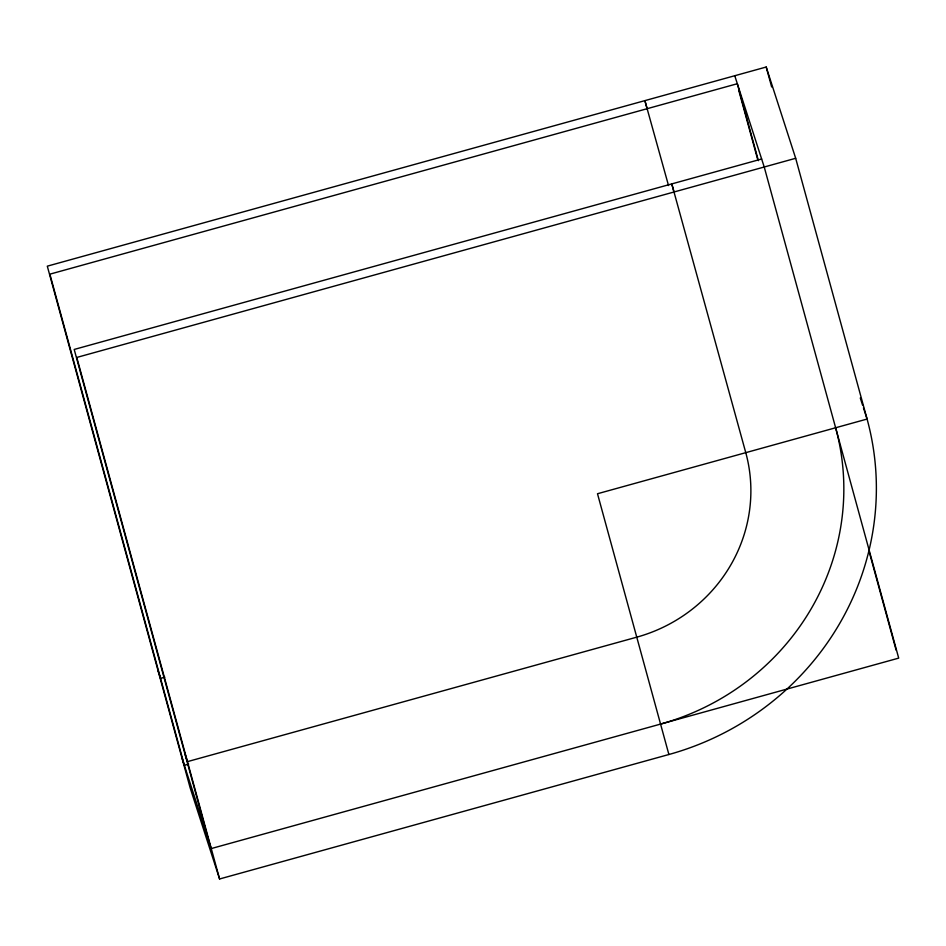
<?xml version="1.0" encoding="UTF-8"?>
<svg xmlns="http://www.w3.org/2000/svg" width="946" height="946" viewBox="0 0 946 946"><rect width="100%" height="100%" fill="white"/><g stroke="black" fill="none" stroke-linecap="round" stroke-linejoin="round"><path stroke-width="1.42" d="M766.201 67.024L47.3 266.169L190.111 787.711L219.59 878.976L668.893 754.506A279.756 270.355 -17.9 0 0 867.08 419.054L795.681 158.289L766.201 67.024L771.664 86.973M761.648 159.011L74.202 349.452L208.676 840.568M795.681 158.289L76.78 357.446L219.59 878.976M164.817 677.17L160.548 678.353L157.97 670.359M188.621 764.096L184.352 765.279L49.878 274.163L737.324 83.721L758.396 160.666M860.281 397.994L862.539 405.018M863.45 407.821L867.08 419.054L597.494 493.741L668.893 754.506M734.746 75.727L764.226 167.004L898.7 658.12L211.254 848.562L181.774 757.285M184.872 753.643L187.45 761.636L636.764 637.166A153.867 148.688 -17.9 0 0 745.767 452.661L671.778 183.914L674.12 192.464M868.83 550.489L896.122 650.139M738.649 89.965L757.77 159.803M668.526 185.558L644.888 100.631L647.23 109.18M835.625 427.769A247.119 238.806 -17.9 0 1 660.568 724.092"/></g></svg>
